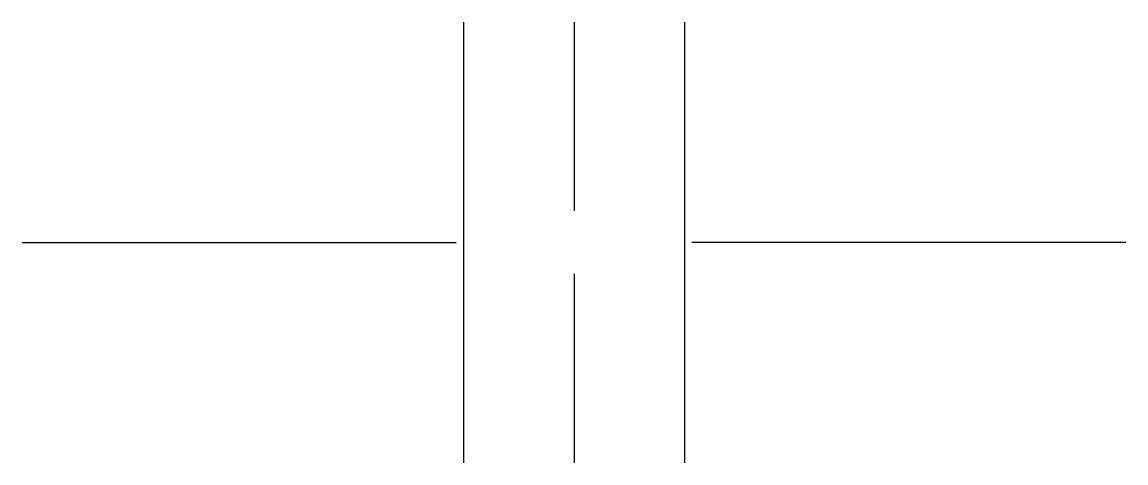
# Model space of a CAD drawing. Extents: x 2.8 to 16, y -2.8 to 2.5.
import ezdxf

# ---------------------------------------------------------------- set-up
doc = ezdxf.new("R2010")
doc.units = 0
doc.layers.add('DEFAULT_255_2_778', color=255, linetype='CONTINUOUS')

msp = doc.modelspace()

# ---------------------------------------------------------------- linework, layer by layer
at = {"layer": 'DEFAULT_255_2_778'}
for p, q in [((8.07, 2.514), (8.07, -2.778)), ((9.393, 2.514), (9.393, 0.246)), ((10.716, 2.514), (10.716, -2.778)), ((2.778, -0.132), (7.982, -0.132)), ((16.007, -0.132), (10.804, -0.132)), ((9.393, -0.51), (9.393, -2.778))]:
    msp.add_line(p, q, dxfattribs=at)

doc.saveas('drawing.dxf')
